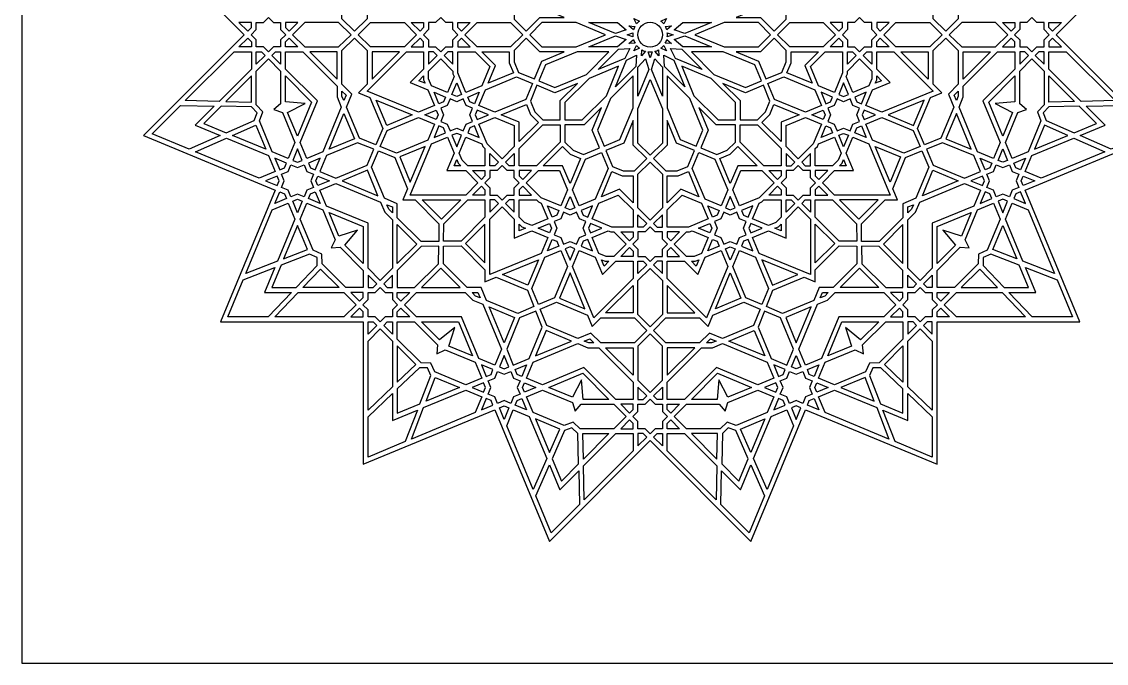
# Model space of a CAD drawing. Extents: x -172 to 1165, y -447 to 585.
# Drawn here: x -172 to 718, y -447 to 80 of the extents above; entities that cross this region are included whole.
import ezdxf

# ---------------------------------------------------------------- set-up
doc = ezdxf.new("R2010")
doc.units = 0
doc.layers.add('DEFAULT_LAYER', color=1, linetype='CONTINUOUS')

msp = doc.modelspace()

# ---------------------------------------------------------------- linework, layer by layer
at = {"layer": 'DEFAULT_LAYER'}
for points in [[(-172.46, -446.63), (1164.76, -446.63), (1164.76, 585.13), (-172.46, 585.13)], [(104.07, 116.86), (111.13, 109.8), (111.13, 82.15), (100.8, 72.05), (90.46, 82.15), (90.46, 109.8), (98.61, 117.95), (94.2, 128.59), (104.78, 154.13), (118.19, 159.52), (123.88, 146.22), (113.3, 120.68)], [(582.77, 116.86), (573.54, 120.68), (562.96, 146.22), (568.65, 159.52), (582.07, 154.13), (592.65, 128.59), (588.24, 117.95), (596.38, 109.8), (596.38, 82.15), (586.05, 72.05), (575.71, 82.15), (575.71, 109.8)], [(231.68, 91.48), (231.68, 82.1), (241.7, 72.08), (252.89, 83.27), (272.95, 83.27), (254.41, 90.95), (248.36, 105.57), (235.27, 100.14)], [(455.16, 91.48), (451.57, 100.14), (438.48, 105.57), (432.43, 90.95), (413.89, 83.27), (433.96, 83.27), (445.14, 72.08), (455.16, 82.1)], [(15.92, 69.25), (20.07, 73.4), (20.07, 79.27), (25.94, 79.27), (30.09, 83.42), (34.24, 79.27), (40.1, 79.27), (40.1, 73.4), (44.25, 69.25), (40.1, 65.1), (40.1, 59.23), (34.24, 59.23), (30.09, 55.08), (25.94, 59.23), (20.07, 59.23), (20.07, 65.1)], [(185.67, 69.25), (181.52, 73.4), (181.52, 79.27), (175.65, 79.27), (171.5, 83.42), (167.35, 79.27), (161.49, 79.27), (161.49, 73.4), (157.34, 69.25), (161.49, 65.1), (161.49, 59.23), (167.35, 59.23), (171.5, 55.08), (175.65, 59.23), (181.52, 59.23), (181.52, 65.1)], [(501.17, 69.25), (505.32, 65.1), (505.32, 59.23), (511.19, 59.23), (515.34, 55.08), (519.49, 59.23), (525.35, 59.23), (525.35, 65.1), (529.5, 69.25), (525.35, 73.4), (525.35, 79.27), (519.49, 79.27), (515.34, 83.42), (511.19, 79.27), (505.32, 79.27), (505.32, 73.4)], [(642.59, 69.25), (646.74, 65.1), (646.74, 59.23), (652.61, 59.23), (656.76, 55.08), (660.9, 59.23), (666.77, 59.23), (666.77, 65.1), (670.92, 69.25), (666.77, 73.4), (666.77, 79.27), (660.9, 79.27), (656.76, 83.42), (652.61, 79.27), (646.74, 79.27), (646.74, 73.4)], [(16.07, 79.27), (5.9, 79.27), (13.09, 72.08), (16.07, 75.06)], [(44.1, 79.27), (44.1, 75.06), (47.08, 72.08), (54.27, 79.27)], [(97.93, 69.25), (87.69, 79.27), (59.93, 79.27), (49.91, 69.25), (59.93, 59.23), (87.69, 59.23)], [(103.66, 69.25), (113.9, 79.27), (141.66, 79.27), (151.68, 69.25), (141.66, 59.23), (113.9, 59.23)], [(157.49, 79.27), (157.49, 75.06), (154.51, 72.08), (147.32, 79.27)], [(185.52, 79.27), (195.69, 79.27), (188.5, 72.08), (185.52, 75.06)], [(191.33, 69.25), (201.34, 79.27), (228.85, 79.27), (238.87, 69.25), (228.85, 59.23), (201.34, 59.23)], [(306.79, 69.25), (282.61, 79.27), (254.54, 79.27), (244.53, 69.25), (254.54, 59.23), (282.61, 59.23)], [(323.67, 73.18), (314.88, 70.23), (293.06, 79.27), (316.68, 79.27)], [(363.17, 73.18), (370.16, 79.27), (393.78, 79.27), (371.96, 70.23)], [(380.05, 69.25), (404.23, 59.23), (432.3, 59.23), (442.32, 69.25), (432.3, 79.27), (404.23, 79.27)], [(495.51, 69.25), (485.5, 59.23), (457.99, 59.23), (447.97, 69.25), (457.99, 79.27), (485.5, 79.27)], [(501.32, 79.27), (491.15, 79.27), (498.34, 72.08), (501.32, 75.06)], [(529.35, 79.27), (529.35, 75.06), (532.33, 72.08), (539.52, 79.27)], [(583.19, 69.25), (572.94, 59.23), (545.18, 59.23), (535.16, 69.25), (545.18, 79.27), (572.94, 79.27)], [(588.91, 69.25), (599.15, 59.23), (626.91, 59.23), (636.93, 69.25), (626.91, 79.27), (599.15, 79.27)], [(642.74, 79.27), (642.74, 75.06), (639.76, 72.08), (632.57, 79.27)], [(670.77, 79.27), (680.94, 79.27), (673.75, 72.08), (670.77, 75.06)], [(16.07, 59.23), (5.9, 59.23), (13.09, 66.42), (16.07, 63.45)], [(44.1, 59.23), (44.1, 63.45), (47.08, 66.42), (54.27, 59.23)], [(104.07, 21.64), (113.3, 17.82), (123.88, -7.72), (118.19, -21.01), (104.78, -15.63), (94.2, 9.91), (98.61, 20.55), (90.46, 28.7), (90.46, 56.35), (100.8, 66.45), (111.13, 56.35), (111.13, 28.7)], [(157.49, 59.23), (157.49, 63.45), (154.51, 66.42), (147.32, 59.23)], [(185.52, 59.23), (195.69, 59.23), (188.5, 66.42), (185.52, 63.45)], [(231.68, 47.02), (235.27, 38.36), (248.36, 32.94), (254.41, 47.56), (272.95, 55.23), (252.89, 55.23), (241.7, 66.42), (231.68, 56.41)], [(323.67, 65.32), (316.68, 59.23), (293.06, 59.23), (314.88, 68.27)], [(363.17, 65.32), (371.96, 68.27), (393.78, 59.23), (370.16, 59.23)], [(455.16, 47.02), (455.16, 56.41), (445.14, 66.42), (433.96, 55.23), (413.89, 55.23), (432.43, 47.56), (438.48, 32.94), (451.57, 38.36)], [(501.32, 59.23), (491.15, 59.23), (498.34, 66.42), (501.32, 63.45)], [(529.35, 59.23), (529.35, 63.45), (532.33, 66.42), (539.52, 59.23)], [(582.77, 21.64), (575.71, 28.7), (575.71, 56.35), (586.05, 66.45), (596.38, 56.35), (596.38, 28.7), (588.24, 20.55), (592.65, 9.91), (582.07, -15.63), (568.65, -21.01), (562.96, -7.72), (573.54, 17.82)], [(642.74, 59.23), (642.74, 63.45), (639.76, 66.42), (632.57, 59.23)], [(670.77, 59.23), (680.94, 59.23), (673.75, 66.42), (670.77, 63.45)], [(-38.18, 15.15), (1.9, 55.23), (16.07, 55.23), (16.07, 41.07), (-10.47, 14.53)], [(20.07, 55.23), (24.28, 55.23), (27.26, 52.26), (20.07, 45.07)], [(32.91, 52.26), (35.89, 55.23), (40.1, 55.23), (40.1, 45.07)], [(86.46, 18.14), (89.87, 9.91), (74.61, -26.92), (61.52, -32.34), (56.1, -19.25), (70.26, 14.92), (44.1, 41.07), (44.1, 55.23), (58.27, 55.23), (86.46, 27.05)], [(86.46, 32.7), (86.46, 55.23), (63.93, 55.23)], [(146.5, 30.08), (160.86, 24.14), (166.28, 11.05), (153.19, 5.63), (111.13, 23.05), (143.32, 55.23), (157.49, 55.23), (157.49, 41.07)], [(115.13, 32.7), (137.66, 55.23), (115.13, 55.23)], [(168.68, 52.26), (165.7, 55.23), (161.49, 55.23), (161.49, 45.07)], [(181.52, 45.07), (181.52, 55.23), (177.31, 55.23), (174.33, 52.26)], [(211.84, 43.08), (205.26, 27.2), (192.18, 21.78), (185.52, 37.84), (185.52, 55.23), (199.69, 55.23)], [(227.68, 46.23), (231.13, 37.91), (210.49, 29.36), (216.56, 44.02), (205.34, 55.23), (227.68, 55.23)], [(309.58, 55.23), (283.4, 55.23), (257.48, 44.49), (252.05, 31.41), (265.14, 25.98), (291.07, 36.73)], [(326.68, 58.06), (322.55, 49.76), (300.73, 40.73), (317.43, 57.43)], [(360.16, 58.06), (369.41, 57.43), (386.11, 40.73), (364.29, 49.76)], [(377.26, 55.23), (395.77, 36.73), (421.7, 25.98), (434.79, 31.41), (429.37, 44.49), (403.44, 55.23)], [(459.16, 46.23), (459.16, 55.23), (481.5, 55.23), (470.28, 44.02), (476.35, 29.36), (455.71, 37.91)], [(475, 43.08), (487.15, 55.23), (501.32, 55.23), (501.32, 37.84), (494.66, 21.78), (481.58, 27.2)], [(505.32, 45.07), (505.32, 55.23), (509.53, 55.23), (512.51, 52.26)], [(518.17, 52.26), (521.14, 55.23), (525.35, 55.23), (525.35, 45.07)], [(540.34, 30.08), (529.35, 41.07), (529.35, 55.23), (543.52, 55.23), (575.71, 23.05), (533.65, 5.63), (520.56, 11.05), (525.99, 24.14)], [(571.71, 32.7), (549.18, 55.23), (571.71, 55.23)], [(600.38, 18.14), (600.38, 27.05), (628.57, 55.23), (642.74, 55.23), (642.74, 41.07), (616.59, 14.92), (630.74, -19.25), (625.32, -32.34), (612.23, -26.92), (596.97, 9.91)], [(600.38, 32.7), (600.38, 55.23), (622.91, 55.23)], [(653.93, 52.26), (650.95, 55.23), (646.74, 55.23), (646.74, 45.07)], [(666.77, 55.23), (662.56, 55.23), (659.58, 52.26), (666.77, 45.07)], [(725.02, 15.15), (697.31, 14.53), (670.77, 41.07), (670.77, 55.23), (684.94, 55.23)], [(34.46, 7.79), (41.52, 5.5), (51.77, -19.25), (46.35, -32.34), (33.26, -26.92), (22.67, -1.35), (25.49, 6.01), (20.07, 11.73), (20.07, 39.41), (30.09, 49.43), (40.1, 39.41), (40.1, 12.61)], [(181.52, 37.05), (182.43, 34.86), (177, 21.78), (163.92, 27.2), (161.49, 33.06), (161.49, 39.41), (171.5, 49.43), (181.52, 39.41)], [(332.23, 52.51), (331.6, 43.26), (314.89, 26.56), (323.93, 48.38)], [(339.49, 49.5), (342.44, 40.71), (333.4, 18.89), (333.4, 42.51)], [(347.35, 49.5), (353.44, 42.51), (353.44, 18.89), (344.4, 40.71)], [(354.61, 52.51), (362.91, 48.38), (371.95, 26.56), (355.24, 43.26)], [(505.32, 37.05), (505.32, 39.41), (515.34, 49.43), (525.35, 39.41), (525.35, 33.06), (522.92, 27.2), (509.84, 21.78), (504.42, 34.86)], [(652.38, 7.79), (646.74, 12.61), (646.74, 39.41), (656.76, 49.43), (666.77, 39.41), (666.77, 11.73), (661.36, 6.01), (664.17, -1.35), (653.58, -26.92), (640.49, -32.34), (635.07, -19.25), (645.32, 5.5)], [(317.52, 43.35), (293.34, 33.33), (273.49, 13.49), (273.49, -0.68), (287.66, -0.68), (307.5, 19.17)], [(369.32, 43.35), (379.34, 19.17), (399.18, -0.68), (413.35, -0.68), (413.35, 13.49), (393.5, 33.33)], [(16.07, 13.94), (16.07, 35.41), (-4.94, 14.41)], [(65.54, 13.98), (53.94, -14.03), (45.86, 5.48), (60.14, 12.9), (44.1, 14.3), (44.1, 35.41)], [(157.49, 32.27), (158.69, 29.36), (153.56, 31.49), (157.49, 35.41)], [(184.59, 29.64), (188.48, 20.24), (184.59, 18.63), (180.7, 20.24)], [(202.9, 11.05), (208.33, 24.14), (233.74, 34.66), (246.83, 29.24), (241.41, 16.15), (215.99, 5.63)], [(248.69, 5.96), (255.33, -0.68), (269.49, -0.68), (269.49, 15.15), (283.68, 29.33), (265.14, 21.66), (250.52, 27.71), (245.1, 14.62)], [(329.4, 35.41), (310.89, 16.9), (300.15, -9.03), (305.58, -22.12), (318.66, -16.69), (329.4, 9.24)], [(343.42, -29.64), (333.4, -19.63), (333.4, 8.44), (343.42, 32.62), (353.44, 8.44), (353.44, -19.63)], [(357.44, 35.41), (357.44, 9.24), (368.18, -16.69), (381.27, -22.12), (386.69, -9.03), (375.95, 16.9)], [(438.15, 5.96), (441.74, 14.62), (436.32, 27.71), (421.7, 21.66), (403.16, 29.33), (417.35, 15.15), (417.35, -0.68), (431.52, -0.68)], [(483.94, 11.05), (470.85, 5.63), (445.43, 16.15), (440.01, 29.24), (453.1, 34.66), (478.52, 24.14)], [(502.25, 29.64), (498.36, 20.24), (502.25, 18.63), (506.14, 20.24)], [(529.35, 32.27), (529.35, 35.41), (533.28, 31.49), (528.15, 29.36)], [(621.3, 13.98), (642.74, 35.41), (642.74, 14.3), (626.71, 12.9), (640.98, 5.48), (632.9, -14.03)], [(670.77, 13.94), (670.77, 35.41), (691.78, 14.41)], [(93.89, 19.62), (92.03, 15.13), (90.46, 18.93), (90.46, 23.05)], [(175.47, 18.08), (173.86, 14.19), (169.97, 12.58), (166.08, 21.97)], [(193.71, 18.08), (203.1, 21.97), (199.21, 12.58), (195.32, 14.19)], [(493.13, 18.08), (483.74, 21.97), (487.63, 12.58), (491.52, 14.19)], [(511.37, 18.08), (512.98, 14.19), (516.87, 12.58), (520.76, 21.97)], [(592.95, 19.62), (596.38, 23.05), (596.38, 18.93), (594.81, 15.13)], [(-65.4, -12.07), (-42.09, 11.24), (-14.38, 10.62), (-30.03, -5.03), (-9.58, -13.5), (-34.95, -24.68)], [(18.47, -1.14), (20.85, 5.09), (16.26, 9.93), (-8.85, 10.49), (-22.97, -3.63), (-4.52, -11.27)], [(118.52, 15.66), (147.96, 3.46), (127.15, -5.16)], [(197.68, 8.88), (192.26, 11.13), (190.01, 16.55), (184.59, 14.3), (179.17, 16.55), (176.92, 11.13), (171.5, 8.88), (173.75, 3.46), (171.5, -1.96), (176.92, -4.21), (179.17, -9.63), (184.59, -7.38), (190.01, -9.63), (192.26, -4.21), (197.68, -1.96), (195.43, 3.46)], [(245.3, 3.69), (251.67, -2.68), (235.87, -18.47), (235.87, -2.61), (221.22, 3.46), (241.85, 12.01)], [(280.12, -25.48), (288.79, -29.07), (301.88, -23.65), (295.82, -9.03), (303.5, 9.51), (289.31, -4.68), (273.49, -4.68), (273.49, -18.84)], [(406.72, -25.48), (413.35, -18.84), (413.35, -4.68), (397.53, -4.68), (383.34, 9.51), (391.02, -9.03), (384.96, -23.65), (398.05, -29.07)], [(441.54, 3.69), (444.99, 12.01), (465.62, 3.46), (450.97, -2.61), (450.97, -18.47), (435.17, -2.68)], [(489.16, 8.88), (491.41, 3.46), (489.16, -1.96), (494.58, -4.21), (496.83, -9.63), (502.25, -7.38), (507.67, -9.63), (509.92, -4.21), (515.34, -1.96), (513.09, 3.46), (515.34, 8.88), (509.92, 11.13), (507.67, 16.55), (502.25, 14.3), (496.83, 16.55), (494.58, 11.13)], [(568.32, 15.66), (538.88, 3.46), (559.7, -5.16)], [(670.58, 9.93), (665.99, 5.09), (668.37, -1.14), (691.36, -11.27), (709.81, -3.63), (695.69, 10.49)], [(752.24, -12.07), (721.79, -24.68), (696.43, -13.5), (716.87, -5.03), (701.22, 10.62), (728.94, 11.24)], [(92.03, 4.68), (100.65, -16.13), (79.84, -24.76)], [(121.91, -22.5), (127.54, -9.33), (153.19, 1.3), (166.28, -4.12), (160.86, -17.21), (135.21, -27.84)], [(167.81, 7.35), (169.42, 3.46), (167.81, -0.43), (158.41, 3.46)], [(201.37, -0.43), (210.77, 3.46), (201.37, 7.35), (199.76, 3.46)], [(231.87, -5.28), (231.87, -22.47), (221.86, -32.49), (209.56, -20.19), (202.9, -4.12), (215.99, 1.3)], [(454.97, -5.28), (470.85, 1.3), (483.94, -4.12), (477.28, -20.19), (464.98, -32.49), (454.97, -22.47)], [(485.47, -0.43), (476.08, 3.46), (485.47, 7.35), (487.08, 3.46)], [(519.03, 7.35), (517.42, 3.46), (519.03, -0.43), (528.43, 3.46)], [(564.93, -22.5), (551.63, -27.84), (525.99, -17.21), (520.56, -4.12), (533.65, 1.3), (559.3, -9.33)], [(594.81, 4.68), (586.19, -16.13), (607, -24.76)], [(19.82, -4.92), (28.04, -24.76), (0.59, -13.39)], [(175.47, -11.16), (173.86, -7.27), (169.97, -5.66), (166.08, -15.05)], [(203.1, -15.05), (199.21, -5.66), (195.32, -7.27), (193.71, -11.16)], [(235.87, -38.3), (235.87, -24.13), (255.33, -4.68), (269.49, -4.68), (269.49, -18.84), (250.04, -38.3)], [(321.19, -42.49), (330.58, -42.49), (340.59, -32.47), (329.4, -21.28), (329.4, -1.22), (321.72, -19.76), (307.11, -25.81), (312.53, -38.9)], [(365.65, -42.49), (374.31, -38.9), (379.74, -25.81), (365.12, -19.76), (357.44, -1.22), (357.44, -21.28), (346.25, -32.47), (356.27, -42.49)], [(450.97, -38.3), (436.8, -38.3), (417.35, -18.84), (417.35, -4.68), (431.52, -4.68), (450.97, -24.13)], [(483.74, -15.05), (487.63, -5.66), (491.52, -7.27), (493.13, -11.16)], [(511.37, -11.16), (512.98, -7.27), (516.87, -5.66), (520.76, -15.05)], [(667.02, -4.92), (658.8, -24.76), (686.25, -13.39)], [(-29.84, -26.8), (-4.47, -15.62), (30.2, -29.98), (35.62, -43.07), (22.54, -48.49)], [(176.48, -42.3), (192.02, -42.3), (202.03, -52.31), (192.02, -62.33), (146.5, -62.33), (163.92, -20.27), (177, -14.85), (182.43, -27.94)], [(188.48, -13.32), (184.59, -11.71), (180.7, -13.32), (184.59, -22.71)], [(206.17, -22.46), (207.84, -24.13), (207.84, -38.3), (193.67, -38.3), (189.18, -33.81), (186.76, -27.94), (192.18, -14.85), (205.26, -20.27)], [(480.67, -22.46), (481.58, -20.27), (494.66, -14.85), (500.09, -27.94), (497.66, -33.81), (493.17, -38.3), (479, -38.3), (479, -24.13)], [(510.36, -42.3), (504.42, -27.94), (509.84, -14.85), (522.92, -20.27), (540.34, -62.33), (494.82, -62.33), (484.81, -52.31), (494.82, -42.3)], [(498.36, -13.32), (502.25, -11.71), (506.14, -13.32), (502.25, -22.71)], [(716.68, -26.8), (664.31, -48.49), (651.22, -43.07), (656.64, -29.98), (691.31, -15.62)], [(50.05, -33.87), (53.94, -35.48), (57.83, -33.87), (53.94, -24.48)], [(116.62, -24.69), (103.32, -19.36), (77.67, -29.98), (72.25, -43.07), (85.34, -48.49), (110.99, -37.87)], [(140.51, -66.33), (150.5, -66.33), (170.04, -85.88), (169.88, -100.33), (155.42, -100.5), (135.88, -80.95), (135.88, -69.43), (125.23, -65.02), (114.65, -39.47), (120.33, -26.18), (133.75, -31.56), (144.33, -57.1)], [(146.5, -51.88), (158.69, -22.44), (137.87, -31.06)], [(277.86, -28.87), (286.18, -32.31), (277.63, -52.95), (271.56, -38.3), (255.7, -38.3), (271.49, -22.5)], [(408.98, -28.87), (415.35, -22.5), (431.14, -38.3), (415.28, -38.3), (409.21, -52.95), (400.66, -32.31)], [(546.33, -66.33), (542.51, -57.1), (553.09, -31.56), (566.51, -26.18), (572.19, -39.47), (561.61, -65.02), (550.96, -69.43), (550.96, -80.95), (531.42, -100.5), (516.96, -100.33), (516.8, -85.88), (536.34, -66.33)], [(540.34, -51.88), (528.15, -22.44), (548.97, -31.06)], [(570.22, -24.69), (575.85, -37.87), (601.5, -48.49), (614.59, -43.07), (609.17, -29.98), (583.52, -19.36)], [(636.79, -33.87), (632.9, -35.48), (629.01, -33.87), (632.9, -24.48)], [(39.32, -41.54), (43.21, -39.93), (44.82, -36.04), (35.43, -32.15)], [(63.05, -36.04), (64.67, -39.93), (68.56, -41.54), (72.45, -32.15)], [(185.79, -36.07), (188.02, -38.3), (182.47, -38.3), (184.59, -33.17)], [(211.84, -28.13), (219.03, -35.32), (216.05, -38.3), (211.84, -38.3)], [(224.69, -35.32), (231.87, -28.13), (231.87, -38.3), (227.66, -38.3)], [(285.22, -71.26), (279.8, -58.18), (290.32, -32.76), (303.41, -27.34), (308.83, -40.43), (298.3, -65.84)], [(343.42, -82.84), (333.4, -72.83), (333.4, -45.32), (343.42, -35.3), (353.44, -45.32), (353.44, -72.83)], [(401.62, -71.26), (388.54, -65.84), (378.01, -40.43), (383.43, -27.34), (396.52, -32.76), (407.05, -58.18)], [(462.16, -35.32), (454.97, -28.13), (454.97, -38.3), (459.18, -38.3)], [(475, -28.13), (467.81, -35.32), (470.79, -38.3), (475, -38.3)], [(501.05, -36.07), (502.25, -33.17), (504.38, -38.3), (498.82, -38.3)], [(623.79, -36.04), (622.18, -39.93), (618.29, -41.54), (614.39, -32.15)], [(647.52, -41.54), (643.63, -39.93), (642.02, -36.04), (651.41, -32.15)], [(40.85, -56.08), (43.09, -50.66), (40.85, -45.24), (46.27, -42.99), (48.52, -37.57), (53.94, -39.81), (59.36, -37.57), (61.6, -42.99), (67.03, -45.24), (64.78, -50.66), (67.03, -56.08), (61.6, -58.32), (59.36, -63.74), (53.94, -61.5), (48.52, -63.74), (46.27, -58.32)], [(120, -62.85), (111.38, -42.03), (90.57, -50.66)], [(207.84, -42.3), (207.84, -46.51), (204.86, -49.48), (197.67, -42.3)], [(231.87, -42.3), (226.01, -42.3), (221.86, -38.15), (217.71, -42.3), (211.84, -42.3), (211.84, -48.16), (207.69, -52.31), (211.84, -56.46), (211.84, -62.33), (217.71, -62.33), (221.86, -66.48), (226.01, -62.33), (231.87, -62.33), (231.87, -56.46), (236.02, -52.31), (231.87, -48.16)], [(238.85, -49.48), (246.04, -42.3), (235.87, -42.3), (235.87, -46.51)], [(268.89, -42.3), (275.47, -58.18), (270.05, -71.26), (253.98, -64.61), (241.68, -52.31), (251.7, -42.3)], [(320.4, -46.49), (329.4, -46.49), (329.4, -68.83), (318.19, -57.61), (303.53, -63.68), (312.08, -43.04)], [(366.44, -46.49), (374.76, -43.04), (383.31, -63.68), (368.65, -57.61), (357.44, -68.83), (357.44, -46.49)], [(417.95, -42.3), (435.14, -42.3), (445.16, -52.31), (432.86, -64.61), (416.8, -71.26), (411.38, -58.18)], [(447.99, -49.48), (440.8, -42.3), (450.97, -42.3), (450.97, -46.51)], [(454.97, -42.3), (454.97, -48.16), (450.82, -52.31), (454.97, -56.46), (454.97, -62.33), (460.83, -62.33), (464.98, -66.48), (469.13, -62.33), (475, -62.33), (475, -56.46), (479.15, -52.31), (475, -48.16), (475, -42.3), (469.13, -42.3), (464.98, -38.15), (460.83, -42.3)], [(479, -42.3), (479, -46.51), (481.98, -49.48), (489.17, -42.3)], [(566.84, -62.85), (575.46, -42.03), (596.28, -50.66)], [(645.99, -56.08), (640.57, -58.32), (638.33, -63.74), (632.9, -61.5), (627.48, -63.74), (625.24, -58.32), (619.82, -56.08), (622.06, -50.66), (619.82, -45.24), (625.24, -42.99), (627.48, -37.57), (632.9, -39.81), (638.33, -37.57), (640.57, -42.99), (645.99, -45.24), (643.75, -50.66)], [(37.15, -46.77), (27.76, -50.66), (37.15, -54.55), (38.77, -50.66)], [(70.72, -54.55), (69.11, -50.66), (70.72, -46.77), (80.11, -50.66)], [(125.58, -76.31), (131.88, -82.61), (131.88, -122.47), (121.86, -132.49), (111.84, -122.47), (111.84, -85.48), (77.67, -71.33), (72.25, -58.24), (85.34, -52.82), (122.17, -68.08)], [(561.26, -76.31), (564.67, -68.08), (601.5, -52.82), (614.59, -58.24), (609.17, -71.33), (575, -85.48), (575, -122.47), (564.98, -132.49), (554.96, -122.47), (554.96, -82.61)], [(616.12, -54.55), (617.73, -50.66), (616.12, -46.77), (606.73, -50.66)], [(649.69, -46.77), (659.08, -50.66), (649.69, -54.55), (648.08, -50.66)], [(44.82, -65.28), (35.43, -69.17), (39.32, -59.77), (43.21, -61.38)], [(63.05, -65.28), (64.67, -61.38), (68.56, -59.77), (72.45, -69.17)], [(204.86, -55.14), (207.84, -58.12), (207.84, -62.33), (197.67, -62.33)], [(246.04, -62.33), (238.85, -55.14), (235.87, -58.12), (235.87, -62.33)], [(440.8, -62.33), (447.99, -55.14), (450.97, -58.12), (450.97, -62.33)], [(481.98, -55.14), (479, -58.12), (479, -62.33), (489.17, -62.33)], [(623.79, -65.28), (622.18, -61.38), (618.29, -59.77), (614.39, -69.17)], [(642.02, -65.28), (651.41, -69.17), (647.52, -59.77), (643.63, -61.38)], [(11.57, -126.76), (33.26, -74.39), (46.35, -68.97), (51.77, -82.06), (37.41, -116.73)], [(50.05, -67.44), (53.94, -65.83), (57.83, -67.44), (53.94, -76.83)], [(81.5, -105.76), (88.89, -105.18), (107.84, -124.13), (107.84, -138.29), (93.68, -138.29), (74.1, -118.72), (73.89, -110.84), (66.7, -107.63), (56.1, -82.06), (61.52, -68.97), (74.61, -74.39), (84.87, -99.15)], [(131.88, -72.1), (131.88, -76.95), (128.97, -74.04), (127.39, -70.24)], [(156.15, -66.33), (188.02, -66.33), (172.09, -82.26)], [(173.88, -100.29), (174.04, -85.96), (193.67, -66.33), (207.84, -66.33), (207.84, -80.5), (188.21, -100.13)], [(219.03, -69.31), (216.05, -66.33), (211.84, -66.33), (211.84, -76.5)], [(231.87, -66.33), (227.66, -66.33), (224.69, -69.31), (231.87, -76.5)], [(251.71, -68), (253.9, -68.91), (259.32, -81.99), (246.23, -87.41), (240.36, -84.98), (235.87, -80.5), (235.87, -66.33), (250.04, -66.33)], [(259.12, -71.07), (268.51, -74.96), (266.9, -78.85), (263.01, -80.46)], [(273.74, -72.8), (277.63, -63.4), (281.52, -72.8), (277.63, -74.41)], [(292.25, -80.46), (296.14, -71.07), (286.75, -74.96), (288.36, -78.85)], [(317.25, -62.33), (329.4, -74.48), (329.4, -88.65), (312.01, -88.65), (295.95, -81.99), (301.37, -68.91)], [(369.59, -62.33), (385.47, -68.91), (390.9, -81.99), (374.83, -88.65), (357.44, -88.65), (357.44, -74.48)], [(394.59, -80.46), (390.7, -71.07), (400.09, -74.96), (398.48, -78.85)], [(413.1, -72.8), (409.21, -63.4), (405.32, -72.8), (409.21, -74.41)], [(427.72, -71.07), (418.33, -74.96), (419.94, -78.85), (423.83, -80.46)], [(435.13, -68), (436.8, -66.33), (450.97, -66.33), (450.97, -80.5), (446.48, -84.98), (440.61, -87.41), (427.52, -81.99), (432.95, -68.91)], [(454.97, -66.33), (459.18, -66.33), (462.16, -69.31), (454.97, -76.5)], [(467.81, -69.31), (470.79, -66.33), (475, -66.33), (475, -76.5)], [(512.96, -100.29), (498.63, -100.13), (479, -80.5), (479, -66.33), (493.17, -66.33), (512.8, -85.96)], [(530.69, -66.33), (498.82, -66.33), (514.76, -82.26)], [(554.96, -72.1), (559.45, -70.24), (557.87, -74.04), (554.96, -76.95)], [(605.35, -105.76), (601.97, -99.15), (612.23, -74.39), (625.32, -68.97), (630.74, -82.06), (620.15, -107.63), (612.95, -110.84), (612.74, -118.72), (593.16, -138.29), (579, -138.29), (579, -124.13), (597.95, -105.18)], [(636.79, -67.44), (632.9, -65.83), (629.01, -67.44), (632.9, -76.83)], [(675.27, -126.76), (649.43, -116.73), (635.07, -82.06), (640.49, -68.97), (653.58, -74.39)], [(107.84, -88.16), (107.84, -118.47), (92.91, -103.54), (103.26, -91.22), (87.92, -96.07), (79.84, -76.56)], [(231.87, -97.69), (246.23, -91.74), (259.32, -97.16), (253.9, -110.25), (211.84, -127.67), (211.84, -82.15), (221.86, -72.14), (231.87, -82.15)], [(283.05, -76.49), (277.63, -78.74), (272.21, -76.49), (269.96, -81.91), (264.54, -84.16), (266.79, -89.58), (264.54, -95), (269.96, -97.25), (272.21, -102.67), (277.63, -100.42), (283.05, -102.67), (285.3, -97.25), (290.72, -95), (288.47, -89.58), (290.72, -84.16), (285.3, -81.91)], [(333.4, -88.65), (333.4, -78.48), (340.59, -85.67), (337.61, -88.65)], [(353.44, -88.65), (353.44, -78.48), (346.25, -85.67), (349.23, -88.65)], [(403.79, -76.49), (401.54, -81.91), (396.12, -84.16), (398.37, -89.58), (396.12, -95), (401.54, -97.25), (403.79, -102.67), (409.21, -100.42), (414.63, -102.67), (416.88, -97.25), (422.3, -95), (420.05, -89.58), (422.3, -84.16), (416.88, -81.91), (414.63, -76.49), (409.21, -78.74)], [(454.97, -97.69), (454.97, -82.15), (464.98, -72.14), (475, -82.15), (475, -127.67), (432.95, -110.25), (427.52, -97.16), (440.61, -91.74)], [(579, -88.16), (607, -76.56), (598.92, -96.07), (583.58, -91.22), (593.93, -103.54), (579, -118.47)], [(62.16, -107.13), (53.94, -87.29), (42.57, -114.73)], [(135.88, -86.61), (151.81, -102.54), (135.88, -118.47)], [(207.84, -118.02), (207.84, -86.15), (191.91, -102.08)], [(238.1, -88.38), (241, -89.58), (235.87, -91.7), (235.87, -86.15)], [(260.85, -85.69), (262.46, -89.58), (260.85, -93.47), (251.46, -89.58)], [(303.81, -89.58), (294.41, -85.69), (292.8, -89.58), (294.41, -93.47)], [(343.42, -88.5), (339.27, -92.65), (333.4, -92.65), (333.4, -98.52), (329.25, -102.67), (333.4, -106.81), (333.4, -112.68), (339.27, -112.68), (343.42, -116.83), (347.57, -112.68), (353.44, -112.68), (353.44, -106.81), (357.59, -102.67), (353.44, -98.52), (353.44, -92.65), (347.57, -92.65)], [(383.03, -89.58), (392.43, -85.69), (394.04, -89.58), (392.43, -93.47)], [(425.99, -85.69), (424.38, -89.58), (425.99, -93.47), (435.39, -89.58)], [(448.74, -88.38), (450.97, -86.15), (450.97, -91.7), (445.84, -89.58)], [(479, -118.02), (479, -86.15), (494.93, -102.08)], [(550.96, -86.61), (535.03, -102.54), (550.96, -118.47)], [(624.69, -107.13), (632.9, -87.29), (644.27, -114.73)], [(311.22, -92.65), (313.58, -92.65), (323.6, -102.67), (313.58, -112.68), (307.23, -112.68), (301.37, -110.25), (295.95, -97.16), (309.03, -91.74)], [(319.24, -92.65), (329.4, -92.65), (329.4, -96.86), (326.43, -99.84)], [(367.6, -92.65), (357.44, -92.65), (357.44, -96.86), (360.42, -99.84)], [(375.62, -92.65), (377.81, -91.74), (390.9, -97.16), (385.47, -110.25), (379.61, -112.68), (373.26, -112.68), (363.24, -102.67), (373.26, -92.65)], [(169.84, -104.33), (155.51, -104.5), (135.88, -124.13), (135.88, -138.29), (150.04, -138.29), (169.67, -118.66)], [(207.84, -133.66), (217.07, -129.84), (242.61, -140.42), (247.99, -153.84), (234.69, -159.52), (209.15, -148.94), (204.74, -138.29), (193.22, -138.29), (173.67, -118.75), (173.84, -104.29), (188.29, -104.13), (207.84, -123.67)], [(263.01, -98.7), (266.9, -100.31), (268.51, -104.2), (259.12, -108.09)], [(281.52, -106.36), (277.63, -104.75), (273.74, -106.36), (277.63, -115.75)], [(292.25, -98.7), (288.36, -100.31), (286.75, -104.2), (296.14, -108.09)], [(326.43, -105.49), (329.4, -108.47), (329.4, -112.68), (319.24, -112.68)], [(360.42, -105.49), (357.44, -108.47), (357.44, -112.68), (367.6, -112.68)], [(394.59, -98.7), (398.48, -100.31), (400.09, -104.2), (390.7, -108.09)], [(405.32, -106.36), (409.21, -104.75), (413.1, -106.36), (409.21, -115.75)], [(423.83, -98.7), (419.94, -100.31), (418.33, -104.2), (427.72, -108.09)], [(479, -133.66), (479, -123.67), (498.55, -104.13), (513.01, -104.29), (513.17, -118.75), (493.62, -138.29), (482.1, -138.29), (477.69, -148.94), (452.15, -159.52), (438.85, -153.84), (444.23, -140.42), (469.77, -129.84)], [(517.01, -104.33), (517.17, -118.66), (536.8, -138.29), (550.96, -138.29), (550.96, -124.13), (531.33, -104.5)], [(70.14, -120.14), (69.96, -113.47), (63.87, -110.75), (40.45, -119.84), (32.81, -138.29), (52.78, -138.29)], [(222.29, -127.67), (251.73, -115.48), (243.11, -136.3)], [(251.67, -152.26), (246.33, -138.96), (256.96, -113.31), (270.05, -107.89), (275.47, -120.98), (264.84, -146.63)], [(304.25, -127.67), (315.24, -116.68), (329.4, -116.68), (329.4, -130.85), (297.22, -163.04), (279.8, -120.98), (285.22, -107.89), (298.3, -113.31)], [(306.44, -116.68), (309.58, -116.68), (305.66, -120.61), (303.53, -115.48)], [(382.59, -127.67), (388.54, -113.31), (401.62, -107.89), (407.05, -120.98), (389.63, -163.04), (357.44, -130.85), (357.44, -116.68), (371.6, -116.68)], [(380.41, -116.68), (383.31, -115.48), (381.19, -120.61), (377.26, -116.68)], [(435.17, -152.26), (422, -146.63), (411.38, -120.98), (416.8, -107.89), (429.88, -113.31), (440.51, -138.96)], [(464.55, -127.67), (435.11, -115.48), (443.73, -136.3)], [(622.97, -110.75), (616.88, -113.47), (616.7, -120.14), (634.06, -138.29), (654.03, -138.29), (646.39, -119.84)], [(-3.16, -162.33), (9.45, -131.88), (35.29, -121.85), (26.82, -142.29), (48.95, -142.29), (29.8, -162.33)], [(72.83, -123.11), (88.02, -138.29), (58.31, -138.29)], [(187.56, -138.29), (171.63, -122.36), (155.7, -138.29)], [(333.4, -116.68), (337.61, -116.68), (340.59, -119.66), (333.4, -126.85)], [(343.42, -170.51), (333.4, -160.27), (333.4, -132.51), (343.42, -122.49), (353.44, -132.51), (353.44, -160.27)], [(353.44, -116.68), (349.23, -116.68), (346.25, -119.66), (353.44, -126.85)], [(499.28, -138.29), (515.21, -122.36), (531.14, -138.29)], [(614.01, -123.11), (598.82, -138.29), (628.53, -138.29)], [(690, -162.33), (657.04, -162.33), (637.89, -142.29), (660.02, -142.29), (651.55, -121.85), (677.39, -131.88)], [(111.84, -138.29), (116.05, -138.29), (119.03, -135.32), (111.84, -128.13)], [(124.69, -135.32), (127.67, -138.29), (131.88, -138.29), (131.88, -128.13)], [(289.82, -155.65), (277.63, -126.21), (269.01, -147.02)], [(397.02, -155.65), (409.21, -126.21), (417.83, -147.02)], [(562.15, -135.32), (559.18, -138.29), (554.96, -138.29), (554.96, -128.13)], [(575, -138.29), (570.79, -138.29), (567.81, -135.32), (575, -128.13)], [(35.33, -162.33), (54.49, -142.29), (92.02, -142.29), (102.04, -152.31), (92.02, -162.33)], [(104.87, -149.48), (107.84, -146.5), (107.84, -142.29), (97.68, -142.29)], [(111.84, -162.33), (111.84, -156.46), (107.69, -152.31), (111.84, -148.16), (111.84, -142.29), (117.71, -142.29), (121.86, -138.14), (126.01, -142.29), (131.88, -142.29), (131.88, -148.16), (136.03, -152.31), (131.88, -156.46), (131.88, -162.33), (126.01, -162.33), (121.86, -166.48), (117.71, -162.33)], [(138.85, -149.48), (135.88, -146.5), (135.88, -142.29), (146.04, -142.29)], [(197.86, -148.59), (206.09, -152), (221.35, -188.83), (215.93, -201.92), (202.84, -196.5), (188.69, -162.33), (151.7, -162.33), (141.68, -152.31), (151.7, -142.29), (191.56, -142.29)], [(202.07, -142.29), (203.93, -146.77), (200.13, -145.2), (197.22, -142.29)], [(306.87, -159.04), (329.4, -136.51), (329.4, -159.04)], [(379.97, -159.04), (357.44, -136.51), (357.44, -159.04)], [(488.98, -148.59), (495.28, -142.29), (535.14, -142.29), (545.16, -152.31), (535.14, -162.33), (498.16, -162.33), (484, -196.5), (470.91, -201.92), (465.49, -188.83), (480.75, -152)], [(484.77, -142.29), (489.62, -142.29), (486.71, -145.2), (482.91, -146.77)], [(547.99, -149.48), (550.96, -146.5), (550.96, -142.29), (540.8, -142.29)], [(575, -162.33), (569.13, -162.33), (564.98, -166.48), (560.83, -162.33), (554.96, -162.33), (554.96, -156.46), (550.82, -152.31), (554.96, -148.16), (554.96, -142.29), (560.83, -142.29), (564.98, -138.14), (569.13, -142.29), (575, -142.29), (575, -148.16), (579.15, -152.31), (575, -156.46)], [(581.98, -149.48), (579, -146.5), (579, -142.29), (589.16, -142.29)], [(651.51, -162.33), (594.82, -162.33), (584.8, -152.31), (594.82, -142.29), (632.35, -142.29)], [(295.81, -170.1), (302.87, -163.04), (330.52, -163.04), (340.62, -173.37), (330.52, -183.71), (302.87, -183.71), (294.72, -175.56), (284.08, -179.97), (258.54, -169.39), (253.16, -155.98), (266.45, -150.29), (291.99, -160.87)], [(391.03, -170.1), (394.85, -160.87), (420.39, -150.29), (433.69, -155.98), (428.3, -169.39), (402.76, -179.97), (392.12, -175.56), (383.97, -183.71), (356.32, -183.71), (346.22, -173.37), (356.32, -163.04), (383.97, -163.04)], [(104.87, -155.14), (97.68, -162.33), (107.84, -162.33), (107.84, -158.12)], [(135.88, -162.33), (135.88, -158.12), (138.85, -155.14), (146.04, -162.33)], [(211.32, -154.17), (232.13, -162.79), (223.51, -183.6)], [(249.48, -157.55), (236.3, -163.18), (225.68, -188.83), (231.1, -201.92), (244.19, -196.5), (254.81, -170.85)], [(437.36, -157.55), (432.03, -170.85), (442.65, -196.5), (455.74, -201.92), (461.16, -188.83), (450.54, -163.18)], [(475.52, -154.17), (454.71, -162.79), (463.33, -183.6)], [(550.96, -162.33), (550.96, -158.12), (547.99, -155.14), (540.8, -162.33)], [(581.98, -155.14), (589.16, -162.33), (579, -162.33), (579, -158.12)], [(119.03, -169.3), (111.84, -176.49), (111.84, -166.33), (116.05, -166.33)], [(124.69, -169.3), (127.67, -166.33), (131.88, -166.33), (131.88, -176.49)], [(168.41, -192.67), (175.02, -189.3), (199.78, -199.56), (205.2, -212.65), (192.11, -218.07), (166.54, -207.47), (163.32, -200.28), (155.45, -200.07), (135.88, -180.49), (135.88, -166.33), (150.04, -166.33), (168.99, -185.28)], [(186.01, -166.33), (197.61, -194.33), (178.1, -186.25), (182.95, -170.91), (170.63, -181.26), (155.7, -166.33)], [(518.43, -192.67), (517.85, -185.28), (536.8, -166.33), (550.96, -166.33), (550.96, -180.49), (531.39, -200.07), (523.52, -200.28), (520.3, -207.47), (494.73, -218.07), (481.64, -212.65), (487.06, -199.56), (511.82, -189.3)], [(500.83, -166.33), (531.14, -166.33), (516.21, -181.26), (503.89, -170.91), (508.74, -186.25), (489.23, -194.33)], [(562.15, -169.3), (559.18, -166.33), (554.96, -166.33), (554.96, -176.49)], [(567.81, -169.3), (575, -176.49), (575, -166.33), (570.79, -166.33)], [(111.84, -238.84), (111.84, -182.15), (121.86, -172.13), (131.88, -182.15), (131.88, -219.68)], [(278.85, -182.14), (258.04, -173.52), (249.41, -194.33)], [(343.42, -176.24), (333.4, -186.48), (333.4, -214.24), (343.42, -224.26), (353.44, -214.24), (353.44, -186.48)], [(407.99, -182.14), (428.81, -173.52), (437.43, -194.33)], [(575, -238.84), (554.96, -219.68), (554.96, -182.15), (564.98, -172.13), (575, -182.15)], [(151.06, -201.33), (135.88, -186.15), (135.88, -215.86)], [(292.31, -187.71), (301.22, -187.71), (329.4, -215.9), (329.4, -230.07), (315.24, -230.07), (289.08, -203.91), (254.91, -218.07), (241.83, -212.65), (247.25, -199.56), (284.08, -184.3)], [(293.79, -180.28), (297.22, -183.71), (293.1, -183.71), (289.3, -182.14)], [(394.53, -187.71), (402.76, -184.3), (439.59, -199.56), (445.01, -212.65), (431.93, -218.07), (397.76, -203.91), (371.6, -230.07), (357.44, -230.07), (357.44, -215.9), (385.63, -187.71)], [(393.06, -180.28), (397.54, -182.14), (393.74, -183.71), (389.63, -183.71)], [(535.78, -201.33), (550.96, -186.15), (550.96, -215.86)], [(219.62, -203.45), (223.51, -205.06), (227.4, -203.45), (223.51, -194.06)], [(306.87, -187.71), (329.4, -187.71), (329.4, -210.24)], [(379.97, -187.71), (357.44, -187.71), (357.44, -210.24)], [(467.22, -203.45), (463.33, -205.06), (459.44, -203.45), (463.33, -194.06)], [(163.42, -210.3), (160.7, -204.21), (154.03, -204.03), (135.88, -221.39), (135.88, -241.36), (154.33, -233.72)], [(208.89, -211.12), (212.78, -209.5), (214.4, -205.61), (205, -201.72)], [(238.13, -211.12), (234.24, -209.5), (232.63, -205.61), (242.02, -201.72)], [(448.71, -211.12), (452.6, -209.5), (454.21, -205.61), (444.82, -201.72)], [(477.95, -211.12), (474.06, -209.5), (472.45, -205.61), (481.84, -201.72)], [(532.81, -204.03), (526.14, -204.21), (523.42, -210.3), (532.51, -233.72), (550.96, -241.36), (550.96, -221.39)], [(167.04, -212.01), (186.88, -220.23), (159.44, -231.6)], [(218.09, -233.32), (215.85, -227.9), (210.42, -225.65), (212.67, -220.23), (210.42, -214.81), (215.85, -212.57), (218.09, -207.14), (223.51, -209.39), (228.93, -207.14), (231.18, -212.57), (236.6, -214.81), (234.36, -220.23), (236.6, -225.65), (231.18, -227.9), (228.93, -233.32), (223.51, -231.07)], [(288.15, -208.63), (309.58, -230.07), (288.46, -230.07), (287.07, -214.03), (279.65, -228.31), (260.14, -220.23)], [(398.7, -208.63), (426.7, -220.23), (407.19, -228.31), (399.77, -214.03), (398.38, -230.07), (377.26, -230.07)], [(468.75, -233.32), (463.33, -231.07), (457.91, -233.32), (455.66, -227.9), (450.24, -225.65), (452.49, -220.23), (450.24, -214.81), (455.66, -212.57), (457.91, -207.14), (463.33, -209.39), (468.75, -207.14), (471, -212.57), (476.42, -214.81), (474.17, -220.23), (476.42, -225.65), (471, -227.9)], [(519.8, -212.01), (499.96, -220.23), (527.4, -231.6)], [(147.4, -262.6), (157.44, -236.76), (192.11, -222.4), (205.2, -227.82), (199.78, -240.91)], [(206.73, -224.12), (208.34, -220.23), (206.73, -216.34), (197.34, -220.23)], [(240.3, -224.12), (238.68, -220.23), (240.3, -216.34), (249.69, -220.23)], [(281.96, -239.71), (286.78, -234.07), (313.58, -234.07), (323.6, -244.08), (313.58, -254.1), (285.9, -254.1), (280.18, -248.68), (272.82, -251.5), (247.25, -240.91), (241.83, -227.82), (254.91, -222.4), (279.67, -232.65)], [(333.4, -230.07), (337.61, -230.07), (340.59, -227.09), (333.4, -219.9)], [(353.44, -230.07), (349.23, -230.07), (346.25, -227.09), (353.44, -219.9)], [(404.88, -239.71), (407.17, -232.65), (431.93, -222.4), (445.01, -227.82), (439.59, -240.91), (414.02, -251.5), (406.66, -248.68), (400.94, -254.1), (373.26, -254.1), (363.24, -244.08), (373.26, -234.07), (400.06, -234.07)], [(446.55, -224.12), (448.16, -220.23), (446.55, -216.34), (437.15, -220.23)], [(480.11, -224.12), (478.5, -220.23), (480.11, -216.34), (489.5, -220.23)], [(539.44, -262.6), (487.06, -240.91), (481.64, -227.82), (494.73, -222.4), (529.4, -236.76)], [(111.84, -277.33), (111.84, -244.37), (131.88, -225.21), (131.88, -247.35), (152.32, -238.88), (142.29, -264.72)], [(208.89, -229.35), (205, -238.74), (214.4, -234.85), (212.78, -230.96)], [(232.63, -234.85), (234.24, -230.96), (238.13, -229.35), (242.02, -238.74)], [(343.42, -258.25), (339.27, -254.1), (333.4, -254.1), (333.4, -248.23), (329.25, -244.08), (333.4, -239.93), (333.4, -234.07), (339.27, -234.07), (343.42, -229.92), (347.57, -234.07), (353.44, -234.07), (353.44, -239.93), (357.59, -244.08), (353.44, -248.23), (353.44, -254.1), (347.57, -254.1)], [(454.21, -234.85), (452.6, -230.96), (448.71, -229.35), (444.82, -238.74)], [(477.95, -229.35), (481.84, -238.74), (472.45, -234.85), (474.06, -230.96)], [(575, -277.33), (544.55, -264.72), (534.52, -238.88), (554.96, -247.35), (554.96, -225.21), (575, -244.37)], [(227.4, -237.02), (223.51, -246.41), (219.62, -237.02), (223.51, -235.4)], [(247.37, -304.01), (225.68, -251.63), (231.1, -238.55), (244.19, -243.97), (258.55, -278.64)], [(326.43, -241.25), (329.4, -238.28), (329.4, -234.07), (319.24, -234.07)], [(360.42, -241.25), (357.44, -238.28), (357.44, -234.07), (367.6, -234.07)], [(439.47, -304.01), (428.29, -278.64), (442.65, -243.97), (455.74, -238.55), (461.16, -251.63)], [(459.44, -237.02), (463.33, -246.41), (467.22, -237.02), (463.33, -235.4)], [(269.25, -254.35), (249.41, -246.13), (260.78, -273.58)], [(329.4, -254.1), (329.4, -249.89), (326.43, -246.91), (319.24, -254.1)], [(357.44, -254.1), (357.44, -249.89), (360.42, -246.91), (367.6, -254.1)], [(417.59, -254.35), (437.43, -246.13), (426.06, -273.58)], [(284.1, -257.91), (279.26, -253.32), (273.03, -255.7), (262.9, -278.69), (270.54, -297.14), (284.66, -283.02)], [(288.11, -258.1), (309.58, -258.1), (288.58, -279.11)], [(289.32, -312.35), (288.7, -284.64), (315.24, -258.1), (329.4, -258.1), (329.4, -272.27)], [(333.4, -258.1), (333.4, -268.27), (340.59, -261.08), (337.61, -258.1)], [(353.44, -258.1), (353.44, -268.27), (346.25, -261.08), (349.23, -258.1)], [(397.52, -312.35), (357.44, -272.27), (357.44, -258.1), (371.6, -258.1), (398.14, -284.64)], [(398.74, -258.1), (377.26, -258.1), (398.27, -279.11)], [(413.81, -255.7), (407.58, -253.32), (402.74, -257.91), (402.18, -283.02), (416.3, -297.14), (423.94, -278.69)], [(262.1, -339.57), (249.49, -309.12), (260.67, -283.75), (269.14, -304.2), (284.79, -288.55), (285.41, -316.26)], [(424.74, -339.57), (401.44, -316.26), (402.06, -288.55), (417.7, -304.2), (426.17, -283.75), (437.35, -309.12)]]:
    msp.add_lwpolyline(points, close=True, dxfattribs=at)
msp.add_lwpolyline([(-72.46, 151.98), (10.26, 69.25), (-72.46, -13.47), (35.62, -58.24), (-9.15, -166.33), (107.84, -166.33), (107.84, -283.32), (215.93, -238.55), (260.7, -346.63), (343.42, -263.91), (426.14, -346.63), (470.91, -238.55), (579, -283.32), (579, -166.33), (695.99, -166.33), (651.22, -58.24), (759.3, -13.47), (676.58, 69.25), (759.3, 151.98)], dxfattribs=at)
for points in [[(332.32, 78.08), (330.07, 82.6), (334.59, 80.35, 0.056896)], [(352.25, 80.35), (356.77, 82.6), (354.52, 78.08, 0.056896)], [(329.79, 73.16), (325.98, 76.48), (331.02, 76.13, 0.056896)], [(355.82, 76.13), (360.87, 76.48), (357.06, 73.16, 0.056896)], [(329.33, 67.64), (324.54, 69.25), (329.33, 70.86, 0.056896)], [(331.02, 62.37), (325.98, 62.03), (329.79, 65.34, 0.056896)], [(357.06, 65.34), (360.87, 62.03), (355.82, 62.37, 0.056896)], [(357.51, 70.86), (362.3, 69.25), (357.51, 67.64, 0.056896)], [(334.59, 58.15), (330.07, 55.9), (332.32, 60.42, 0.056896)], [(339.51, 55.62), (336.19, 51.81), (336.54, 56.85, 0.056896)], [(345.03, 55.16), (343.42, 50.37), (341.81, 55.16, 0.056896)], [(350.3, 56.85), (350.65, 51.81), (347.33, 55.62, 0.056896)], [(354.52, 60.42), (356.77, 55.9), (352.25, 58.15, 0.056896)]]:
    msp.add_lwpolyline(points, format="xyb", close=True, dxfattribs=at)
msp.add_circle((343.42, 69.25), 10.18, dxfattribs=at)

doc.saveas('drawing.dxf')
